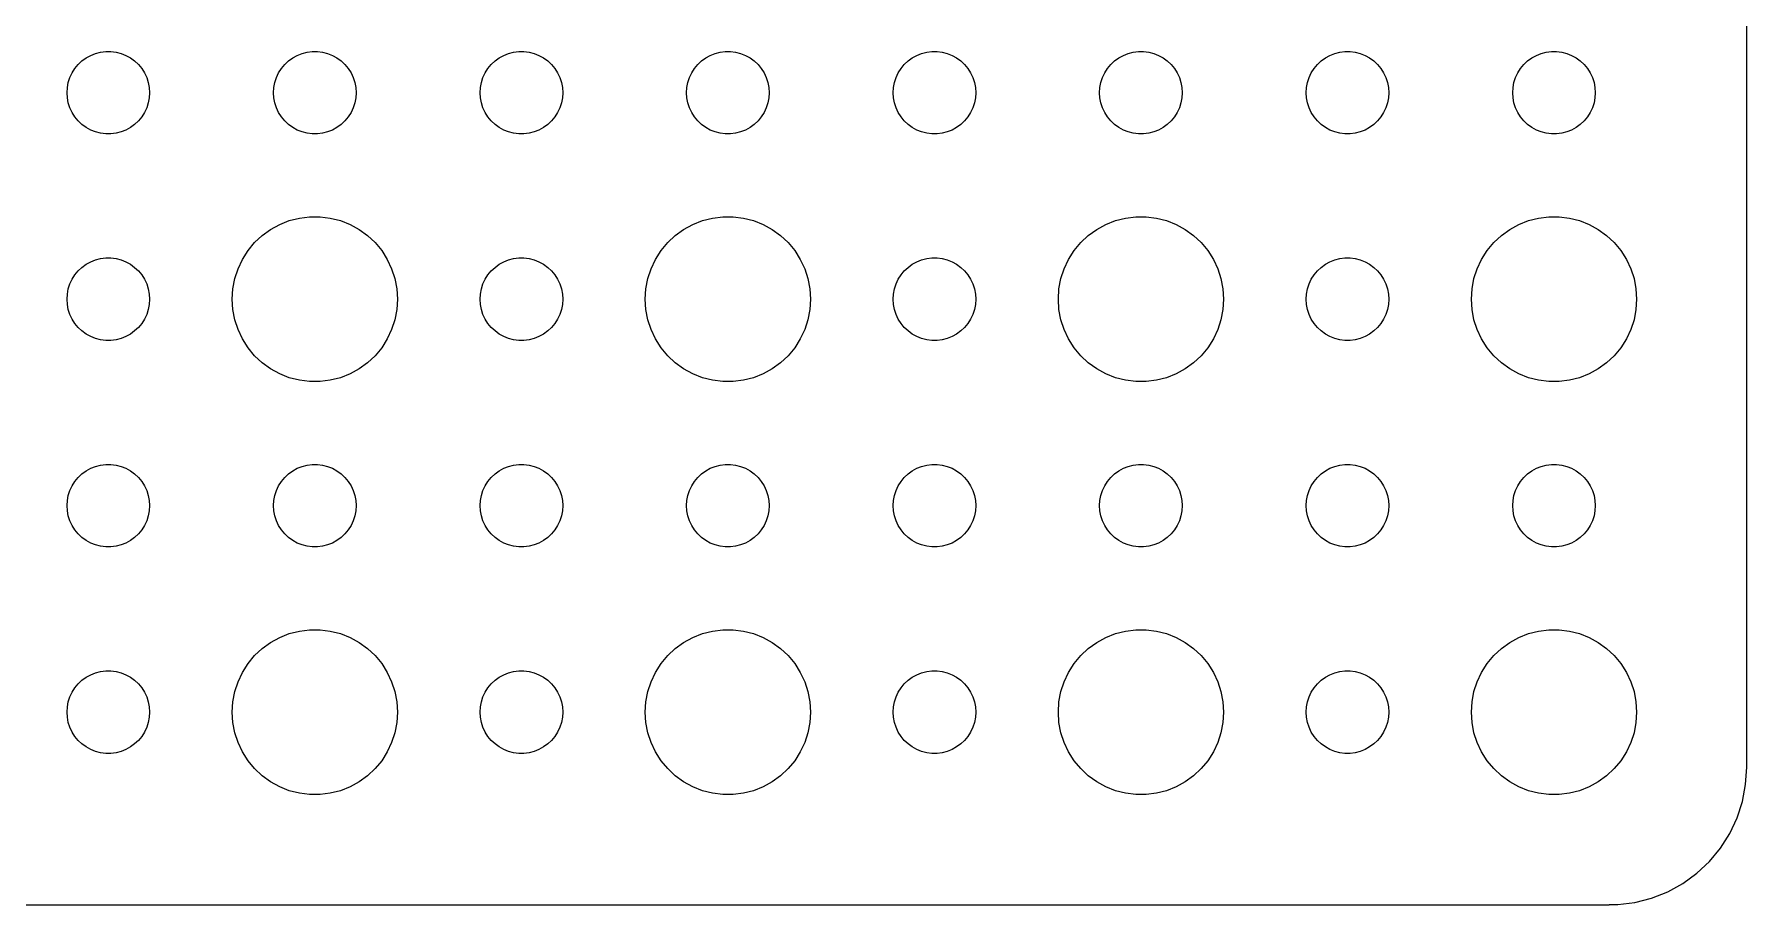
# Model space of a CAD drawing. Extents: x -60 to 60, y -67 to 67.
# Drawn here: x -2.7 to 59.5, y -67 to -35.4 of the extents above; entities that cross this region are included whole.
import ezdxf

# ---------------------------------------------------------------- set-up
doc = ezdxf.new("R2010")
doc.units = 0
doc.layers.get('0').update_dxf_attribs({"linetype": 'CONTINUOUS'})

msp = doc.modelspace()

# ---------------------------------------------------------------- linework, layer by layer
msp.add_lwpolyline([(-54.5, -66.997), (54.5, -66.997), (54.5, -66.9901), (54.814, -66.9901), (55.4369, -66.9114), (56.0451, -66.7553), (56.6289, -66.5241), (57.1791, -66.2216), (57.6871, -65.8526), (58.1448, -65.4227), (58.5451, -64.9389), (58.8815, -64.4088), (59.1489, -63.8406), (59.3429, -63.2434), (59.4606, -62.6267), (59.5, -62), (59.5, 62)])
for points in [[(-0.09419, -38.997), (-0.28107, -38.9734), (-0.46353, -38.9266), (-0.63867, -38.8572), (-0.80374, -38.7665), (-0.95614, -38.6558), (-1.09345, -38.5268), (-1.21353, -38.3817), (-1.31446, -38.2226), (-1.39466, -38.0522), (-1.45287, -37.873), (-1.48817, -37.688), (-1.5, -37.5), (-1.48817, -37.312), (-1.45287, -37.127), (-1.39466, -36.9478), (-1.31446, -36.7774), (-1.21353, -36.6183), (-1.09345, -36.4732), (-0.95614, -36.3442), (-0.80374, -36.2335), (-0.63867, -36.1428), (-0.46353, -36.0734), (-0.28107, -36.0266), (-0.09419, -36.003), (0.09419, -36.003), (0.28107, -36.0266), (0.46353, -36.0734), (0.63867, -36.1428), (0.80374, -36.2335), (0.95614, -36.3442), (1.09345, -36.4732), (1.21353, -36.6183), (1.31446, -36.7774), (1.39466, -36.9478), (1.45287, -37.127), (1.48817, -37.312), (1.5, -37.5), (1.48817, -37.688), (1.45287, -37.873), (1.39466, -38.0522), (1.31446, -38.2226), (1.21353, -38.3817), (1.09345, -38.5268), (0.95614, -38.6558), (0.80374, -38.7665), (0.63867, -38.8572), (0.46353, -38.9266), (0.28107, -38.9734), (0.09419, -38.997)], [(7.40581, -38.997), (7.21893, -38.9734), (7.03647, -38.9266), (6.86133, -38.8572), (6.69626, -38.7665), (6.54386, -38.6558), (6.40655, -38.5268), (6.28647, -38.3817), (6.18554, -38.2226), (6.10534, -38.0522), (6.04713, -37.873), (6.01183, -37.688), (6, -37.5), (6.01183, -37.312), (6.04713, -37.127), (6.10534, -36.9478), (6.18554, -36.7774), (6.28647, -36.6183), (6.40655, -36.4732), (6.54386, -36.3442), (6.69626, -36.2335), (6.86133, -36.1428), (7.03647, -36.0734), (7.21893, -36.0266), (7.40581, -36.003), (7.59419, -36.003), (7.78107, -36.0266), (7.96353, -36.0734), (8.13867, -36.1428), (8.30374, -36.2335), (8.45614, -36.3442), (8.59345, -36.4732), (8.71353, -36.6183), (8.81446, -36.7774), (8.89466, -36.9478), (8.95287, -37.127), (8.98817, -37.312), (9, -37.5), (8.98817, -37.688), (8.95287, -37.873), (8.89466, -38.0522), (8.81446, -38.2226), (8.71353, -38.3817), (8.59345, -38.5268), (8.45614, -38.6558), (8.30374, -38.7665), (8.13867, -38.8572), (7.96353, -38.9266), (7.78107, -38.9734), (7.59419, -38.997)], [(14.9058, -38.997), (14.7189, -38.9734), (14.5365, -38.9266), (14.3613, -38.8572), (14.1963, -38.7665), (14.0439, -38.6558), (13.9065, -38.5268), (13.7865, -38.3817), (13.6855, -38.2226), (13.6053, -38.0522), (13.5471, -37.873), (13.5118, -37.688), (13.5, -37.5), (13.5118, -37.312), (13.5471, -37.127), (13.6053, -36.9478), (13.6855, -36.7774), (13.7865, -36.6183), (13.9065, -36.4732), (14.0439, -36.3442), (14.1963, -36.2335), (14.3613, -36.1428), (14.5365, -36.0734), (14.7189, -36.0266), (14.9058, -36.003), (15.0942, -36.003), (15.2811, -36.0266), (15.4635, -36.0734), (15.6387, -36.1428), (15.8037, -36.2335), (15.9561, -36.3442), (16.0935, -36.4732), (16.2135, -36.6183), (16.3145, -36.7774), (16.3947, -36.9478), (16.4529, -37.127), (16.4882, -37.312), (16.5, -37.5), (16.4882, -37.688), (16.4529, -37.873), (16.3947, -38.0522), (16.3145, -38.2226), (16.2135, -38.3817), (16.0935, -38.5268), (15.9561, -38.6558), (15.8037, -38.7665), (15.6387, -38.8572), (15.4635, -38.9266), (15.2811, -38.9734), (15.0942, -38.997)], [(22.4058, -38.997), (22.2189, -38.9734), (22.0365, -38.9266), (21.8613, -38.8572), (21.6963, -38.7665), (21.5439, -38.6558), (21.4065, -38.5268), (21.2865, -38.3817), (21.1855, -38.2226), (21.1053, -38.0522), (21.0471, -37.873), (21.0118, -37.688), (21, -37.5), (21.0118, -37.312), (21.0471, -37.127), (21.1053, -36.9478), (21.1855, -36.7774), (21.2865, -36.6183), (21.4065, -36.4732), (21.5439, -36.3442), (21.6963, -36.2335), (21.8613, -36.1428), (22.0365, -36.0734), (22.2189, -36.0266), (22.4058, -36.003), (22.5942, -36.003), (22.7811, -36.0266), (22.9635, -36.0734), (23.1387, -36.1428), (23.3037, -36.2335), (23.4561, -36.3442), (23.5935, -36.4732), (23.7135, -36.6183), (23.8145, -36.7774), (23.8947, -36.9478), (23.9529, -37.127), (23.9882, -37.312), (24, -37.5), (23.9882, -37.688), (23.9529, -37.873), (23.8947, -38.0522), (23.8145, -38.2226), (23.7135, -38.3817), (23.5935, -38.5268), (23.4561, -38.6558), (23.3037, -38.7665), (23.1387, -38.8572), (22.9635, -38.9266), (22.7811, -38.9734), (22.5942, -38.997)], [(29.9058, -38.997), (29.7189, -38.9734), (29.5365, -38.9266), (29.3613, -38.8572), (29.1963, -38.7665), (29.0439, -38.6558), (28.9065, -38.5268), (28.7865, -38.3817), (28.6855, -38.2226), (28.6053, -38.0522), (28.5471, -37.873), (28.5118, -37.688), (28.5, -37.5), (28.5118, -37.312), (28.5471, -37.127), (28.6053, -36.9478), (28.6855, -36.7774), (28.7865, -36.6183), (28.9065, -36.4732), (29.0439, -36.3442), (29.1963, -36.2335), (29.3613, -36.1428), (29.5365, -36.0734), (29.7189, -36.0266), (29.9058, -36.003), (30.0942, -36.003), (30.2811, -36.0266), (30.4635, -36.0734), (30.6387, -36.1428), (30.8037, -36.2335), (30.9561, -36.3442), (31.0935, -36.4732), (31.2135, -36.6183), (31.3145, -36.7774), (31.3947, -36.9478), (31.4529, -37.127), (31.4882, -37.312), (31.5, -37.5), (31.4882, -37.688), (31.4529, -37.873), (31.3947, -38.0522), (31.3145, -38.2226), (31.2135, -38.3817), (31.0935, -38.5268), (30.9561, -38.6558), (30.8037, -38.7665), (30.6387, -38.8572), (30.4635, -38.9266), (30.2811, -38.9734), (30.0942, -38.997)], [(37.4058, -38.997), (37.2189, -38.9734), (37.0365, -38.9266), (36.8613, -38.8572), (36.6963, -38.7665), (36.5439, -38.6558), (36.4065, -38.5268), (36.2865, -38.3817), (36.1855, -38.2226), (36.1053, -38.0522), (36.0471, -37.873), (36.0118, -37.688), (36, -37.5), (36.0118, -37.312), (36.0471, -37.127), (36.1053, -36.9478), (36.1855, -36.7774), (36.2865, -36.6183), (36.4065, -36.4732), (36.5439, -36.3442), (36.6963, -36.2335), (36.8613, -36.1428), (37.0365, -36.0734), (37.2189, -36.0266), (37.4058, -36.003), (37.5942, -36.003), (37.7811, -36.0266), (37.9635, -36.0734), (38.1387, -36.1428), (38.3037, -36.2335), (38.4561, -36.3442), (38.5935, -36.4732), (38.7135, -36.6183), (38.8145, -36.7774), (38.8947, -36.9478), (38.9529, -37.127), (38.9882, -37.312), (39, -37.5), (38.9882, -37.688), (38.9529, -37.873), (38.8947, -38.0522), (38.8145, -38.2226), (38.7135, -38.3817), (38.5935, -38.5268), (38.4561, -38.6558), (38.3037, -38.7665), (38.1387, -38.8572), (37.9635, -38.9266), (37.7811, -38.9734), (37.5942, -38.997)], [(44.9058, -38.997), (44.7189, -38.9734), (44.5365, -38.9266), (44.3613, -38.8572), (44.1963, -38.7665), (44.0439, -38.6558), (43.9065, -38.5268), (43.7865, -38.3817), (43.6855, -38.2226), (43.6053, -38.0522), (43.5471, -37.873), (43.5118, -37.688), (43.5, -37.5), (43.5118, -37.312), (43.5471, -37.127), (43.6053, -36.9478), (43.6855, -36.7774), (43.7865, -36.6183), (43.9065, -36.4732), (44.0439, -36.3442), (44.1963, -36.2335), (44.3613, -36.1428), (44.5365, -36.0734), (44.7189, -36.0266), (44.9058, -36.003), (45.0942, -36.003), (45.2811, -36.0266), (45.4635, -36.0734), (45.6387, -36.1428), (45.8037, -36.2335), (45.9561, -36.3442), (46.0935, -36.4732), (46.2135, -36.6183), (46.3145, -36.7774), (46.3947, -36.9478), (46.4529, -37.127), (46.4882, -37.312), (46.5, -37.5), (46.4882, -37.688), (46.4529, -37.873), (46.3947, -38.0522), (46.3145, -38.2226), (46.2135, -38.3817), (46.0935, -38.5268), (45.9561, -38.6558), (45.8037, -38.7665), (45.6387, -38.8572), (45.4635, -38.9266), (45.2811, -38.9734), (45.0942, -38.997)], [(52.4058, -38.997), (52.2189, -38.9734), (52.0365, -38.9266), (51.8613, -38.8572), (51.6963, -38.7665), (51.5439, -38.6558), (51.4065, -38.5268), (51.2865, -38.3817), (51.1855, -38.2226), (51.1053, -38.0522), (51.0471, -37.873), (51.0118, -37.688), (51, -37.5), (51.0118, -37.312), (51.0471, -37.127), (51.1053, -36.9478), (51.1855, -36.7774), (51.2865, -36.6183), (51.4065, -36.4732), (51.5439, -36.3442), (51.6963, -36.2335), (51.8613, -36.1428), (52.0365, -36.0734), (52.2189, -36.0266), (52.4058, -36.003), (52.5942, -36.003), (52.7811, -36.0266), (52.9635, -36.0734), (53.1387, -36.1428), (53.3037, -36.2335), (53.4561, -36.3442), (53.5935, -36.4732), (53.7135, -36.6183), (53.8145, -36.7774), (53.8947, -36.9478), (53.9529, -37.127), (53.9882, -37.312), (54, -37.5), (53.9882, -37.688), (53.9529, -37.873), (53.8947, -38.0522), (53.8145, -38.2226), (53.7135, -38.3817), (53.5935, -38.5268), (53.4561, -38.6558), (53.3037, -38.7665), (53.1387, -38.8572), (52.9635, -38.9266), (52.7811, -38.9734), (52.5942, -38.997)], [(7.31163, -47.9941), (6.93786, -47.9469), (6.57295, -47.8532), (6.22266, -47.7145), (5.89252, -47.533), (5.58773, -47.3115), (5.31309, -47.0536), (5.07295, -46.7634), (4.87108, -46.4453), (4.71067, -46.1044), (4.59425, -45.7461), (4.52366, -45.376), (4.5, -45), (4.52366, -44.624), (4.59425, -44.2539), (4.71067, -43.8956), (4.87108, -43.5547), (5.07295, -43.2366), (5.31309, -42.9464), (5.58773, -42.6885), (5.89252, -42.467), (6.22266, -42.2855), (6.57295, -42.1468), (6.93786, -42.0531), (7.31163, -42.0059), (7.68837, -42.0059), (8.06214, -42.0531), (8.42705, -42.1468), (8.77734, -42.2855), (9.10748, -42.467), (9.41227, -42.6885), (9.68691, -42.9464), (9.92705, -43.2366), (10.1289, -43.5547), (10.2893, -43.8956), (10.4057, -44.2539), (10.4763, -44.624), (10.5, -45), (10.4763, -45.376), (10.4057, -45.7461), (10.2893, -46.1044), (10.1289, -46.4453), (9.92705, -46.7634), (9.68691, -47.0536), (9.41227, -47.3115), (9.10748, -47.533), (8.77734, -47.7145), (8.42705, -47.8532), (8.06214, -47.9469), (7.68837, -47.9941)], [(22.3116, -47.9941), (21.9379, -47.9469), (21.5729, -47.8532), (21.2227, -47.7145), (20.8925, -47.533), (20.5877, -47.3115), (20.3131, -47.0536), (20.0729, -46.7634), (19.8711, -46.4453), (19.7107, -46.1044), (19.5943, -45.7461), (19.5237, -45.376), (19.5, -45), (19.5237, -44.624), (19.5943, -44.2539), (19.7107, -43.8956), (19.8711, -43.5547), (20.0729, -43.2366), (20.3131, -42.9464), (20.5877, -42.6885), (20.8925, -42.467), (21.2227, -42.2855), (21.5729, -42.1468), (21.9379, -42.0531), (22.3116, -42.0059), (22.6884, -42.0059), (23.0621, -42.0531), (23.4271, -42.1468), (23.7773, -42.2855), (24.1075, -42.467), (24.4123, -42.6885), (24.6869, -42.9464), (24.9271, -43.2366), (25.1289, -43.5547), (25.2893, -43.8956), (25.4057, -44.2539), (25.4763, -44.624), (25.5, -45), (25.4763, -45.376), (25.4057, -45.7461), (25.2893, -46.1044), (25.1289, -46.4453), (24.9271, -46.7634), (24.6869, -47.0536), (24.4123, -47.3115), (24.1075, -47.533), (23.7773, -47.7145), (23.4271, -47.8532), (23.0621, -47.9469), (22.6884, -47.9941)], [(37.3116, -47.9941), (36.9379, -47.9469), (36.5729, -47.8532), (36.2227, -47.7145), (35.8925, -47.533), (35.5877, -47.3115), (35.3131, -47.0536), (35.0729, -46.7634), (34.8711, -46.4453), (34.7107, -46.1044), (34.5943, -45.7461), (34.5237, -45.376), (34.5, -45), (34.5237, -44.624), (34.5943, -44.2539), (34.7107, -43.8956), (34.8711, -43.5547), (35.0729, -43.2366), (35.3131, -42.9464), (35.5877, -42.6885), (35.8925, -42.467), (36.2227, -42.2855), (36.5729, -42.1468), (36.9379, -42.0531), (37.3116, -42.0059), (37.6884, -42.0059), (38.0621, -42.0531), (38.4271, -42.1468), (38.7773, -42.2855), (39.1075, -42.467), (39.4123, -42.6885), (39.6869, -42.9464), (39.9271, -43.2366), (40.1289, -43.5547), (40.2893, -43.8956), (40.4057, -44.2539), (40.4763, -44.624), (40.5, -45), (40.4763, -45.376), (40.4057, -45.7461), (40.2893, -46.1044), (40.1289, -46.4453), (39.9271, -46.7634), (39.6869, -47.0536), (39.4123, -47.3115), (39.1075, -47.533), (38.7773, -47.7145), (38.4271, -47.8532), (38.0621, -47.9469), (37.6884, -47.9941)], [(52.3116, -47.9941), (51.9379, -47.9469), (51.5729, -47.8532), (51.2227, -47.7145), (50.8925, -47.533), (50.5877, -47.3115), (50.3131, -47.0536), (50.0729, -46.7634), (49.8711, -46.4453), (49.7107, -46.1044), (49.5943, -45.7461), (49.5237, -45.376), (49.5, -45), (49.5237, -44.624), (49.5943, -44.2539), (49.7107, -43.8956), (49.8711, -43.5547), (50.0729, -43.2366), (50.3131, -42.9464), (50.5877, -42.6885), (50.8925, -42.467), (51.2227, -42.2855), (51.5729, -42.1468), (51.9379, -42.0531), (52.3116, -42.0059), (52.6884, -42.0059), (53.0621, -42.0531), (53.4271, -42.1468), (53.7773, -42.2855), (54.1075, -42.467), (54.4123, -42.6885), (54.6869, -42.9464), (54.9271, -43.2366), (55.1289, -43.5547), (55.2893, -43.8956), (55.4057, -44.2539), (55.4763, -44.624), (55.5, -45), (55.4763, -45.376), (55.4057, -45.7461), (55.2893, -46.1044), (55.1289, -46.4453), (54.9271, -46.7634), (54.6869, -47.0536), (54.4123, -47.3115), (54.1075, -47.533), (53.7773, -47.7145), (53.4271, -47.8532), (53.0621, -47.9469), (52.6884, -47.9941)], [(-0.09419, -46.497), (-0.28107, -46.4734), (-0.46353, -46.4266), (-0.63867, -46.3572), (-0.80374, -46.2665), (-0.95614, -46.1558), (-1.09345, -46.0268), (-1.21353, -45.8817), (-1.31446, -45.7226), (-1.39466, -45.5522), (-1.45287, -45.373), (-1.48817, -45.188), (-1.5, -45), (-1.48817, -44.812), (-1.45287, -44.627), (-1.39466, -44.4478), (-1.31446, -44.2774), (-1.21353, -44.1183), (-1.09345, -43.9732), (-0.95614, -43.8442), (-0.80374, -43.7335), (-0.63867, -43.6428), (-0.46353, -43.5734), (-0.28107, -43.5266), (-0.09419, -43.503), (0.09419, -43.503), (0.28107, -43.5266), (0.46353, -43.5734), (0.63867, -43.6428), (0.80374, -43.7335), (0.95614, -43.8442), (1.09345, -43.9732), (1.21353, -44.1183), (1.31446, -44.2774), (1.39466, -44.4478), (1.45287, -44.627), (1.48817, -44.812), (1.5, -45), (1.48817, -45.188), (1.45287, -45.373), (1.39466, -45.5522), (1.31446, -45.7226), (1.21353, -45.8817), (1.09345, -46.0268), (0.95614, -46.1558), (0.80374, -46.2665), (0.63867, -46.3572), (0.46353, -46.4266), (0.28107, -46.4734), (0.09419, -46.497)], [(14.9058, -46.497), (14.7189, -46.4734), (14.5365, -46.4266), (14.3613, -46.3572), (14.1963, -46.2665), (14.0439, -46.1558), (13.9065, -46.0268), (13.7865, -45.8817), (13.6855, -45.7226), (13.6053, -45.5522), (13.5471, -45.373), (13.5118, -45.188), (13.5, -45), (13.5118, -44.812), (13.5471, -44.627), (13.6053, -44.4478), (13.6855, -44.2774), (13.7865, -44.1183), (13.9065, -43.9732), (14.0439, -43.8442), (14.1963, -43.7335), (14.3613, -43.6428), (14.5365, -43.5734), (14.7189, -43.5266), (14.9058, -43.503), (15.0942, -43.503), (15.2811, -43.5266), (15.4635, -43.5734), (15.6387, -43.6428), (15.8037, -43.7335), (15.9561, -43.8442), (16.0935, -43.9732), (16.2135, -44.1183), (16.3145, -44.2774), (16.3947, -44.4478), (16.4529, -44.627), (16.4882, -44.812), (16.5, -45), (16.4882, -45.188), (16.4529, -45.373), (16.3947, -45.5522), (16.3145, -45.7226), (16.2135, -45.8817), (16.0935, -46.0268), (15.9561, -46.1558), (15.8037, -46.2665), (15.6387, -46.3572), (15.4635, -46.4266), (15.2811, -46.4734), (15.0942, -46.497)], [(29.9058, -46.497), (29.7189, -46.4734), (29.5365, -46.4266), (29.3613, -46.3572), (29.1963, -46.2665), (29.0439, -46.1558), (28.9065, -46.0268), (28.7865, -45.8817), (28.6855, -45.7226), (28.6053, -45.5522), (28.5471, -45.373), (28.5118, -45.188), (28.5, -45), (28.5118, -44.812), (28.5471, -44.627), (28.6053, -44.4478), (28.6855, -44.2774), (28.7865, -44.1183), (28.9065, -43.9732), (29.0439, -43.8442), (29.1963, -43.7335), (29.3613, -43.6428), (29.5365, -43.5734), (29.7189, -43.5266), (29.9058, -43.503), (30.0942, -43.503), (30.2811, -43.5266), (30.4635, -43.5734), (30.6387, -43.6428), (30.8037, -43.7335), (30.9561, -43.8442), (31.0935, -43.9732), (31.2135, -44.1183), (31.3145, -44.2774), (31.3947, -44.4478), (31.4529, -44.627), (31.4882, -44.812), (31.5, -45), (31.4882, -45.188), (31.4529, -45.373), (31.3947, -45.5522), (31.3145, -45.7226), (31.2135, -45.8817), (31.0935, -46.0268), (30.9561, -46.1558), (30.8037, -46.2665), (30.6387, -46.3572), (30.4635, -46.4266), (30.2811, -46.4734), (30.0942, -46.497)], [(44.9058, -46.497), (44.7189, -46.4734), (44.5365, -46.4266), (44.3613, -46.3572), (44.1963, -46.2665), (44.0439, -46.1558), (43.9065, -46.0268), (43.7865, -45.8817), (43.6855, -45.7226), (43.6053, -45.5522), (43.5471, -45.373), (43.5118, -45.188), (43.5, -45), (43.5118, -44.812), (43.5471, -44.627), (43.6053, -44.4478), (43.6855, -44.2774), (43.7865, -44.1183), (43.9065, -43.9732), (44.0439, -43.8442), (44.1963, -43.7335), (44.3613, -43.6428), (44.5365, -43.5734), (44.7189, -43.5266), (44.9058, -43.503), (45.0942, -43.503), (45.2811, -43.5266), (45.4635, -43.5734), (45.6387, -43.6428), (45.8037, -43.7335), (45.9561, -43.8442), (46.0935, -43.9732), (46.2135, -44.1183), (46.3145, -44.2774), (46.3947, -44.4478), (46.4529, -44.627), (46.4882, -44.812), (46.5, -45), (46.4882, -45.188), (46.4529, -45.373), (46.3947, -45.5522), (46.3145, -45.7226), (46.2135, -45.8817), (46.0935, -46.0268), (45.9561, -46.1558), (45.8037, -46.2665), (45.6387, -46.3572), (45.4635, -46.4266), (45.2811, -46.4734), (45.0942, -46.497)], [(-0.09419, -53.997), (-0.28107, -53.9734), (-0.46353, -53.9266), (-0.63867, -53.8572), (-0.80374, -53.7665), (-0.95614, -53.6558), (-1.09345, -53.5268), (-1.21353, -53.3817), (-1.31446, -53.2226), (-1.39466, -53.0522), (-1.45287, -52.873), (-1.48817, -52.688), (-1.5, -52.5), (-1.48817, -52.312), (-1.45287, -52.127), (-1.39466, -51.9478), (-1.31446, -51.7774), (-1.21353, -51.6183), (-1.09345, -51.4732), (-0.95614, -51.3442), (-0.80374, -51.2335), (-0.63867, -51.1428), (-0.46353, -51.0734), (-0.28107, -51.0266), (-0.09419, -51.003), (0.09419, -51.003), (0.28107, -51.0266), (0.46353, -51.0734), (0.63867, -51.1428), (0.80374, -51.2335), (0.95614, -51.3442), (1.09345, -51.4732), (1.21353, -51.6183), (1.31446, -51.7774), (1.39466, -51.9478), (1.45287, -52.127), (1.48817, -52.312), (1.5, -52.5), (1.48817, -52.688), (1.45287, -52.873), (1.39466, -53.0522), (1.31446, -53.2226), (1.21353, -53.3817), (1.09345, -53.5268), (0.95614, -53.6558), (0.80374, -53.7665), (0.63867, -53.8572), (0.46353, -53.9266), (0.28107, -53.9734), (0.09419, -53.997)], [(7.40581, -53.997), (7.21893, -53.9734), (7.03647, -53.9266), (6.86133, -53.8572), (6.69626, -53.7665), (6.54386, -53.6558), (6.40655, -53.5268), (6.28647, -53.3817), (6.18554, -53.2226), (6.10534, -53.0522), (6.04713, -52.873), (6.01183, -52.688), (6, -52.5), (6.01183, -52.312), (6.04713, -52.127), (6.10534, -51.9478), (6.18554, -51.7774), (6.28647, -51.6183), (6.40655, -51.4732), (6.54386, -51.3442), (6.69626, -51.2335), (6.86133, -51.1428), (7.03647, -51.0734), (7.21893, -51.0266), (7.40581, -51.003), (7.59419, -51.003), (7.78107, -51.0266), (7.96353, -51.0734), (8.13867, -51.1428), (8.30374, -51.2335), (8.45614, -51.3442), (8.59345, -51.4732), (8.71353, -51.6183), (8.81446, -51.7774), (8.89466, -51.9478), (8.95287, -52.127), (8.98817, -52.312), (9, -52.5), (8.98817, -52.688), (8.95287, -52.873), (8.89466, -53.0522), (8.81446, -53.2226), (8.71353, -53.3817), (8.59345, -53.5268), (8.45614, -53.6558), (8.30374, -53.7665), (8.13867, -53.8572), (7.96353, -53.9266), (7.78107, -53.9734), (7.59419, -53.997)], [(14.9058, -53.997), (14.7189, -53.9734), (14.5365, -53.9266), (14.3613, -53.8572), (14.1963, -53.7665), (14.0439, -53.6558), (13.9065, -53.5268), (13.7865, -53.3817), (13.6855, -53.2226), (13.6053, -53.0522), (13.5471, -52.873), (13.5118, -52.688), (13.5, -52.5), (13.5118, -52.312), (13.5471, -52.127), (13.6053, -51.9478), (13.6855, -51.7774), (13.7865, -51.6183), (13.9065, -51.4732), (14.0439, -51.3442), (14.1963, -51.2335), (14.3613, -51.1428), (14.5365, -51.0734), (14.7189, -51.0266), (14.9058, -51.003), (15.0942, -51.003), (15.2811, -51.0266), (15.4635, -51.0734), (15.6387, -51.1428), (15.8037, -51.2335), (15.9561, -51.3442), (16.0935, -51.4732), (16.2135, -51.6183), (16.3145, -51.7774), (16.3947, -51.9478), (16.4529, -52.127), (16.4882, -52.312), (16.5, -52.5), (16.4882, -52.688), (16.4529, -52.873), (16.3947, -53.0522), (16.3145, -53.2226), (16.2135, -53.3817), (16.0935, -53.5268), (15.9561, -53.6558), (15.8037, -53.7665), (15.6387, -53.8572), (15.4635, -53.9266), (15.2811, -53.9734), (15.0942, -53.997)], [(22.4058, -53.997), (22.2189, -53.9734), (22.0365, -53.9266), (21.8613, -53.8572), (21.6963, -53.7665), (21.5439, -53.6558), (21.4065, -53.5268), (21.2865, -53.3817), (21.1855, -53.2226), (21.1053, -53.0522), (21.0471, -52.873), (21.0118, -52.688), (21, -52.5), (21.0118, -52.312), (21.0471, -52.127), (21.1053, -51.9478), (21.1855, -51.7774), (21.2865, -51.6183), (21.4065, -51.4732), (21.5439, -51.3442), (21.6963, -51.2335), (21.8613, -51.1428), (22.0365, -51.0734), (22.2189, -51.0266), (22.4058, -51.003), (22.5942, -51.003), (22.7811, -51.0266), (22.9635, -51.0734), (23.1387, -51.1428), (23.3037, -51.2335), (23.4561, -51.3442), (23.5935, -51.4732), (23.7135, -51.6183), (23.8145, -51.7774), (23.8947, -51.9478), (23.9529, -52.127), (23.9882, -52.312), (24, -52.5), (23.9882, -52.688), (23.9529, -52.873), (23.8947, -53.0522), (23.8145, -53.2226), (23.7135, -53.3817), (23.5935, -53.5268), (23.4561, -53.6558), (23.3037, -53.7665), (23.1387, -53.8572), (22.9635, -53.9266), (22.7811, -53.9734), (22.5942, -53.997)], [(29.9058, -53.997), (29.7189, -53.9734), (29.5365, -53.9266), (29.3613, -53.8572), (29.1963, -53.7665), (29.0439, -53.6558), (28.9065, -53.5268), (28.7865, -53.3817), (28.6855, -53.2226), (28.6053, -53.0522), (28.5471, -52.873), (28.5118, -52.688), (28.5, -52.5), (28.5118, -52.312), (28.5471, -52.127), (28.6053, -51.9478), (28.6855, -51.7774), (28.7865, -51.6183), (28.9065, -51.4732), (29.0439, -51.3442), (29.1963, -51.2335), (29.3613, -51.1428), (29.5365, -51.0734), (29.7189, -51.0266), (29.9058, -51.003), (30.0942, -51.003), (30.2811, -51.0266), (30.4635, -51.0734), (30.6387, -51.1428), (30.8037, -51.2335), (30.9561, -51.3442), (31.0935, -51.4732), (31.2135, -51.6183), (31.3145, -51.7774), (31.3947, -51.9478), (31.4529, -52.127), (31.4882, -52.312), (31.5, -52.5), (31.4882, -52.688), (31.4529, -52.873), (31.3947, -53.0522), (31.3145, -53.2226), (31.2135, -53.3817), (31.0935, -53.5268), (30.9561, -53.6558), (30.8037, -53.7665), (30.6387, -53.8572), (30.4635, -53.9266), (30.2811, -53.9734), (30.0942, -53.997)], [(37.4058, -53.997), (37.2189, -53.9734), (37.0365, -53.9266), (36.8613, -53.8572), (36.6963, -53.7665), (36.5439, -53.6558), (36.4065, -53.5268), (36.2865, -53.3817), (36.1855, -53.2226), (36.1053, -53.0522), (36.0471, -52.873), (36.0118, -52.688), (36, -52.5), (36.0118, -52.312), (36.0471, -52.127), (36.1053, -51.9478), (36.1855, -51.7774), (36.2865, -51.6183), (36.4065, -51.4732), (36.5439, -51.3442), (36.6963, -51.2335), (36.8613, -51.1428), (37.0365, -51.0734), (37.2189, -51.0266), (37.4058, -51.003), (37.5942, -51.003), (37.7811, -51.0266), (37.9635, -51.0734), (38.1387, -51.1428), (38.3037, -51.2335), (38.4561, -51.3442), (38.5935, -51.4732), (38.7135, -51.6183), (38.8145, -51.7774), (38.8947, -51.9478), (38.9529, -52.127), (38.9882, -52.312), (39, -52.5), (38.9882, -52.688), (38.9529, -52.873), (38.8947, -53.0522), (38.8145, -53.2226), (38.7135, -53.3817), (38.5935, -53.5268), (38.4561, -53.6558), (38.3037, -53.7665), (38.1387, -53.8572), (37.9635, -53.9266), (37.7811, -53.9734), (37.5942, -53.997)], [(44.9058, -53.997), (44.7189, -53.9734), (44.5365, -53.9266), (44.3613, -53.8572), (44.1963, -53.7665), (44.0439, -53.6558), (43.9065, -53.5268), (43.7865, -53.3817), (43.6855, -53.2226), (43.6053, -53.0522), (43.5471, -52.873), (43.5118, -52.688), (43.5, -52.5), (43.5118, -52.312), (43.5471, -52.127), (43.6053, -51.9478), (43.6855, -51.7774), (43.7865, -51.6183), (43.9065, -51.4732), (44.0439, -51.3442), (44.1963, -51.2335), (44.3613, -51.1428), (44.5365, -51.0734), (44.7189, -51.0266), (44.9058, -51.003), (45.0942, -51.003), (45.2811, -51.0266), (45.4635, -51.0734), (45.6387, -51.1428), (45.8037, -51.2335), (45.9561, -51.3442), (46.0935, -51.4732), (46.2135, -51.6183), (46.3145, -51.7774), (46.3947, -51.9478), (46.4529, -52.127), (46.4882, -52.312), (46.5, -52.5), (46.4882, -52.688), (46.4529, -52.873), (46.3947, -53.0522), (46.3145, -53.2226), (46.2135, -53.3817), (46.0935, -53.5268), (45.9561, -53.6558), (45.8037, -53.7665), (45.6387, -53.8572), (45.4635, -53.9266), (45.2811, -53.9734), (45.0942, -53.997)], [(52.4058, -53.997), (52.2189, -53.9734), (52.0365, -53.9266), (51.8613, -53.8572), (51.6963, -53.7665), (51.5439, -53.6558), (51.4065, -53.5268), (51.2865, -53.3817), (51.1855, -53.2226), (51.1053, -53.0522), (51.0471, -52.873), (51.0118, -52.688), (51, -52.5), (51.0118, -52.312), (51.0471, -52.127), (51.1053, -51.9478), (51.1855, -51.7774), (51.2865, -51.6183), (51.4065, -51.4732), (51.5439, -51.3442), (51.6963, -51.2335), (51.8613, -51.1428), (52.0365, -51.0734), (52.2189, -51.0266), (52.4058, -51.003), (52.5942, -51.003), (52.7811, -51.0266), (52.9635, -51.0734), (53.1387, -51.1428), (53.3037, -51.2335), (53.4561, -51.3442), (53.5935, -51.4732), (53.7135, -51.6183), (53.8145, -51.7774), (53.8947, -51.9478), (53.9529, -52.127), (53.9882, -52.312), (54, -52.5), (53.9882, -52.688), (53.9529, -52.873), (53.8947, -53.0522), (53.8145, -53.2226), (53.7135, -53.3817), (53.5935, -53.5268), (53.4561, -53.6558), (53.3037, -53.7665), (53.1387, -53.8572), (52.9635, -53.9266), (52.7811, -53.9734), (52.5942, -53.997)], [(7.31163, -62.9941), (6.93786, -62.9469), (6.57295, -62.8532), (6.22266, -62.7145), (5.89252, -62.533), (5.58773, -62.3115), (5.31309, -62.0536), (5.07295, -61.7634), (4.87108, -61.4453), (4.71067, -61.1044), (4.59425, -60.7461), (4.52366, -60.376), (4.5, -60), (4.52366, -59.624), (4.59425, -59.2539), (4.71067, -58.8956), (4.87108, -58.5547), (5.07295, -58.2366), (5.31309, -57.9464), (5.58773, -57.6885), (5.89252, -57.467), (6.22266, -57.2855), (6.57295, -57.1468), (6.93786, -57.0531), (7.31163, -57.0059), (7.68837, -57.0059), (8.06214, -57.0531), (8.42705, -57.1468), (8.77734, -57.2855), (9.10748, -57.467), (9.41227, -57.6885), (9.68691, -57.9464), (9.92705, -58.2366), (10.1289, -58.5547), (10.2893, -58.8956), (10.4057, -59.2539), (10.4763, -59.624), (10.5, -60), (10.4763, -60.376), (10.4057, -60.7461), (10.2893, -61.1044), (10.1289, -61.4453), (9.92705, -61.7634), (9.68691, -62.0536), (9.41227, -62.3115), (9.10748, -62.533), (8.77734, -62.7145), (8.42705, -62.8532), (8.06214, -62.9469), (7.68837, -62.9941)], [(22.3116, -62.9941), (21.9379, -62.9469), (21.5729, -62.8532), (21.2227, -62.7145), (20.8925, -62.533), (20.5877, -62.3115), (20.3131, -62.0536), (20.0729, -61.7634), (19.8711, -61.4453), (19.7107, -61.1044), (19.5943, -60.7461), (19.5237, -60.376), (19.5, -60), (19.5237, -59.624), (19.5943, -59.2539), (19.7107, -58.8956), (19.8711, -58.5547), (20.0729, -58.2366), (20.3131, -57.9464), (20.5877, -57.6885), (20.8925, -57.467), (21.2227, -57.2855), (21.5729, -57.1468), (21.9379, -57.0531), (22.3116, -57.0059), (22.6884, -57.0059), (23.0621, -57.0531), (23.4271, -57.1468), (23.7773, -57.2855), (24.1075, -57.467), (24.4123, -57.6885), (24.6869, -57.9464), (24.9271, -58.2366), (25.1289, -58.5547), (25.2893, -58.8956), (25.4057, -59.2539), (25.4763, -59.624), (25.5, -60), (25.4763, -60.376), (25.4057, -60.7461), (25.2893, -61.1044), (25.1289, -61.4453), (24.9271, -61.7634), (24.6869, -62.0536), (24.4123, -62.3115), (24.1075, -62.533), (23.7773, -62.7145), (23.4271, -62.8532), (23.0621, -62.9469), (22.6884, -62.9941)], [(37.3116, -62.9941), (36.9379, -62.9469), (36.5729, -62.8532), (36.2227, -62.7145), (35.8925, -62.533), (35.5877, -62.3115), (35.3131, -62.0536), (35.0729, -61.7634), (34.8711, -61.4453), (34.7107, -61.1044), (34.5943, -60.7461), (34.5237, -60.376), (34.5, -60), (34.5237, -59.624), (34.5943, -59.2539), (34.7107, -58.8956), (34.8711, -58.5547), (35.0729, -58.2366), (35.3131, -57.9464), (35.5877, -57.6885), (35.8925, -57.467), (36.2227, -57.2855), (36.5729, -57.1468), (36.9379, -57.0531), (37.3116, -57.0059), (37.6884, -57.0059), (38.0621, -57.0531), (38.4271, -57.1468), (38.7773, -57.2855), (39.1075, -57.467), (39.4123, -57.6885), (39.6869, -57.9464), (39.9271, -58.2366), (40.1289, -58.5547), (40.2893, -58.8956), (40.4057, -59.2539), (40.4763, -59.624), (40.5, -60), (40.4763, -60.376), (40.4057, -60.7461), (40.2893, -61.1044), (40.1289, -61.4453), (39.9271, -61.7634), (39.6869, -62.0536), (39.4123, -62.3115), (39.1075, -62.533), (38.7773, -62.7145), (38.4271, -62.8532), (38.0621, -62.9469), (37.6884, -62.9941)], [(52.3116, -62.9941), (51.9379, -62.9469), (51.5729, -62.8532), (51.2227, -62.7145), (50.8925, -62.533), (50.5877, -62.3115), (50.3131, -62.0536), (50.0729, -61.7634), (49.8711, -61.4453), (49.7107, -61.1044), (49.5943, -60.7461), (49.5237, -60.376), (49.5, -60), (49.5237, -59.624), (49.5943, -59.2539), (49.7107, -58.8956), (49.8711, -58.5547), (50.0729, -58.2366), (50.3131, -57.9464), (50.5877, -57.6885), (50.8925, -57.467), (51.2227, -57.2855), (51.5729, -57.1468), (51.9379, -57.0531), (52.3116, -57.0059), (52.6884, -57.0059), (53.0621, -57.0531), (53.4271, -57.1468), (53.7773, -57.2855), (54.1075, -57.467), (54.4123, -57.6885), (54.6869, -57.9464), (54.9271, -58.2366), (55.1289, -58.5547), (55.2893, -58.8956), (55.4057, -59.2539), (55.4763, -59.624), (55.5, -60), (55.4763, -60.376), (55.4057, -60.7461), (55.2893, -61.1044), (55.1289, -61.4453), (54.9271, -61.7634), (54.6869, -62.0536), (54.4123, -62.3115), (54.1075, -62.533), (53.7773, -62.7145), (53.4271, -62.8532), (53.0621, -62.9469), (52.6884, -62.9941)], [(-0.09419, -61.497), (-0.28107, -61.4734), (-0.46353, -61.4266), (-0.63867, -61.3572), (-0.80374, -61.2665), (-0.95614, -61.1558), (-1.09345, -61.0268), (-1.21353, -60.8817), (-1.31446, -60.7226), (-1.39466, -60.5522), (-1.45287, -60.373), (-1.48817, -60.188), (-1.5, -60), (-1.48817, -59.812), (-1.45287, -59.627), (-1.39466, -59.4478), (-1.31446, -59.2774), (-1.21353, -59.1183), (-1.09345, -58.9732), (-0.95614, -58.8442), (-0.80374, -58.7335), (-0.63867, -58.6428), (-0.46353, -58.5734), (-0.28107, -58.5266), (-0.09419, -58.503), (0.09419, -58.503), (0.28107, -58.5266), (0.46353, -58.5734), (0.63867, -58.6428), (0.80374, -58.7335), (0.95614, -58.8442), (1.09345, -58.9732), (1.21353, -59.1183), (1.31446, -59.2774), (1.39466, -59.4478), (1.45287, -59.627), (1.48817, -59.812), (1.5, -60), (1.48817, -60.188), (1.45287, -60.373), (1.39466, -60.5522), (1.31446, -60.7226), (1.21353, -60.8817), (1.09345, -61.0268), (0.95614, -61.1558), (0.80374, -61.2665), (0.63867, -61.3572), (0.46353, -61.4266), (0.28107, -61.4734), (0.09419, -61.497)], [(14.9058, -61.497), (14.7189, -61.4734), (14.5365, -61.4266), (14.3613, -61.3572), (14.1963, -61.2665), (14.0439, -61.1558), (13.9065, -61.0268), (13.7865, -60.8817), (13.6855, -60.7226), (13.6053, -60.5522), (13.5471, -60.373), (13.5118, -60.188), (13.5, -60), (13.5118, -59.812), (13.5471, -59.627), (13.6053, -59.4478), (13.6855, -59.2774), (13.7865, -59.1183), (13.9065, -58.9732), (14.0439, -58.8442), (14.1963, -58.7335), (14.3613, -58.6428), (14.5365, -58.5734), (14.7189, -58.5266), (14.9058, -58.503), (15.0942, -58.503), (15.2811, -58.5266), (15.4635, -58.5734), (15.6387, -58.6428), (15.8037, -58.7335), (15.9561, -58.8442), (16.0935, -58.9732), (16.2135, -59.1183), (16.3145, -59.2774), (16.3947, -59.4478), (16.4529, -59.627), (16.4882, -59.812), (16.5, -60), (16.4882, -60.188), (16.4529, -60.373), (16.3947, -60.5522), (16.3145, -60.7226), (16.2135, -60.8817), (16.0935, -61.0268), (15.9561, -61.1558), (15.8037, -61.2665), (15.6387, -61.3572), (15.4635, -61.4266), (15.2811, -61.4734), (15.0942, -61.497)], [(29.9058, -61.497), (29.7189, -61.4734), (29.5365, -61.4266), (29.3613, -61.3572), (29.1963, -61.2665), (29.0439, -61.1558), (28.9065, -61.0268), (28.7865, -60.8817), (28.6855, -60.7226), (28.6053, -60.5522), (28.5471, -60.373), (28.5118, -60.188), (28.5, -60), (28.5118, -59.812), (28.5471, -59.627), (28.6053, -59.4478), (28.6855, -59.2774), (28.7865, -59.1183), (28.9065, -58.9732), (29.0439, -58.8442), (29.1963, -58.7335), (29.3613, -58.6428), (29.5365, -58.5734), (29.7189, -58.5266), (29.9058, -58.503), (30.0942, -58.503), (30.2811, -58.5266), (30.4635, -58.5734), (30.6387, -58.6428), (30.8037, -58.7335), (30.9561, -58.8442), (31.0935, -58.9732), (31.2135, -59.1183), (31.3145, -59.2774), (31.3947, -59.4478), (31.4529, -59.627), (31.4882, -59.812), (31.5, -60), (31.4882, -60.188), (31.4529, -60.373), (31.3947, -60.5522), (31.3145, -60.7226), (31.2135, -60.8817), (31.0935, -61.0268), (30.9561, -61.1558), (30.8037, -61.2665), (30.6387, -61.3572), (30.4635, -61.4266), (30.2811, -61.4734), (30.0942, -61.497)], [(44.9058, -61.497), (44.7189, -61.4734), (44.5365, -61.4266), (44.3613, -61.3572), (44.1963, -61.2665), (44.0439, -61.1558), (43.9065, -61.0268), (43.7865, -60.8817), (43.6855, -60.7226), (43.6053, -60.5522), (43.5471, -60.373), (43.5118, -60.188), (43.5, -60), (43.5118, -59.812), (43.5471, -59.627), (43.6053, -59.4478), (43.6855, -59.2774), (43.7865, -59.1183), (43.9065, -58.9732), (44.0439, -58.8442), (44.1963, -58.7335), (44.3613, -58.6428), (44.5365, -58.5734), (44.7189, -58.5266), (44.9058, -58.503), (45.0942, -58.503), (45.2811, -58.5266), (45.4635, -58.5734), (45.6387, -58.6428), (45.8037, -58.7335), (45.9561, -58.8442), (46.0935, -58.9732), (46.2135, -59.1183), (46.3145, -59.2774), (46.3947, -59.4478), (46.4529, -59.627), (46.4882, -59.812), (46.5, -60), (46.4882, -60.188), (46.4529, -60.373), (46.3947, -60.5522), (46.3145, -60.7226), (46.2135, -60.8817), (46.0935, -61.0268), (45.9561, -61.1558), (45.8037, -61.2665), (45.6387, -61.3572), (45.4635, -61.4266), (45.2811, -61.4734), (45.0942, -61.497)]]:
    msp.add_lwpolyline(points, close=True)

doc.saveas('drawing.dxf')
